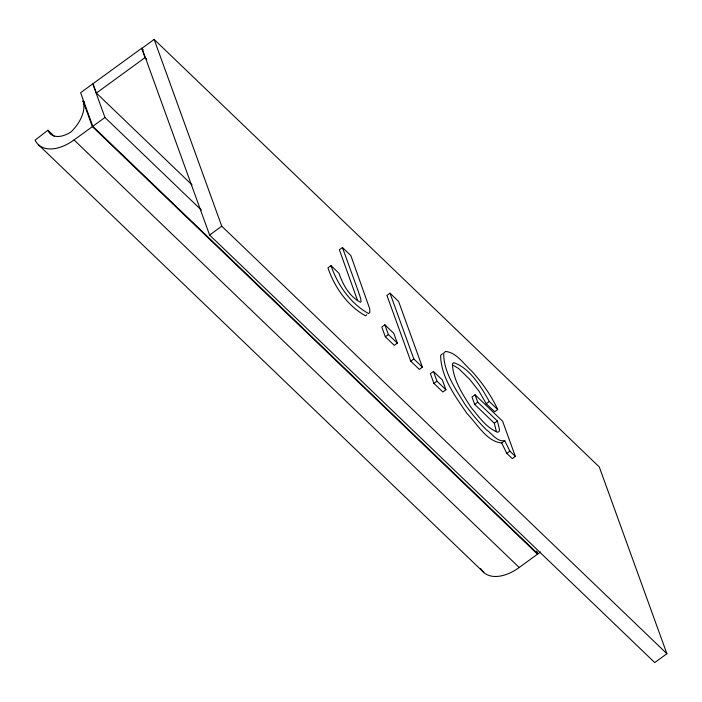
<?xml version="1.0" encoding="UTF-8"?>
<svg xmlns="http://www.w3.org/2000/svg" width="702" height="702" viewBox="0 0 702 702"><rect width="100%" height="100%" fill="white"/><g stroke="black" fill="none" stroke-linecap="round" stroke-linejoin="round"><path stroke-width="1.05" d="M442.462 353.668L440.645 355.387C440.9 377.062 455.177 396.27 467.023 413.548C476.684 423.394 486.925 441.865 501.693 442.944L504.764 440.716L509.871 451.14L515.338 456.388L512.276 458.617L506.809 453.369L501.693 442.944M366.83 314.663L365.488 315.786C347.525 305.87 334.529 287.197 327.957 267.866L331.019 265.637L339.005 273.297C342.813 284.679 349.587 296.762 360.556 302.29L361.118 301.448L360.512 298.034L358.301 291.348L342.436 247.525L339.373 249.754L357.45 300.272M47.911 130.23L35.1 140.146A39.303 23.631 -46.2 0 0 74.052 139.952L92.348 126.641L83.038 100.921A29.879 17.962 -46.2 0 1 71.121 131.836A24.465 14.707 -46.2 0 1 47.911 130.23L54.238 136.302M143.243 49.807L141.664 48.289L93.006 83.696L96.385 93.033L192.05 184.924M154.15 39.426L141.988 48.28L209.591 235.03L654.738 662.574L666.9 653.72L599.297 466.97L154.15 39.426L221.753 226.176L666.9 653.72M96.385 93.033L145.042 57.625L141.664 48.289M92.787 126.325L104.949 117.471L92.778 83.854L80.616 92.708L92.787 126.325L537.934 553.869L540.54 551.965M209.591 235.03L221.753 226.176M390.005 293.182L386.934 295.41L410.74 361.17L419.322 369.401L422.385 367.172L398.587 301.412L390.005 293.182L413.803 358.933L422.385 367.172M384.871 324.798L381.8 327.027L385.337 336.784L394.261 345.349L397.323 343.12L393.796 333.362L384.871 324.798L388.399 334.556L397.323 343.12M385.337 336.784L388.399 334.556M410.74 361.17L413.803 358.933M433.459 371.428L430.396 373.657L433.924 383.415L442.848 391.988L445.91 389.75L442.383 379.993L433.459 371.428L436.986 381.186L445.91 389.75M433.924 383.415L436.986 381.186M515.338 456.388L502.597 421.2L475.061 394.77L471.998 396.999L474.675 404.387L494.313 423.236L496.428 431.765M474.675 404.387L477.737 402.158L475.061 394.77M486.24 403.72L489.312 401.491L497.718 409.564L494.656 411.793L486.24 403.72L478.975 391.128L469.735 379.413L458.696 368.568L452.606 364.952M494.313 423.236L497.376 421.007L477.737 402.158M506.809 453.369L509.871 451.14M480.712 568.602A39.303 23.631 -46.2 0 0 519.199 567.497L537.495 554.185L536.381 551.096M504.764 440.716C497.148 442.041 492.058 433.775 486.591 429.94C478.448 422.034 471.253 413.215 464.689 403.975C455.414 388.513 443.374 371.832 443.717 353.159L445.533 351.439C456.853 352.571 463.75 364.233 471.726 371.095C482.107 382.643 491.268 395.393 497.718 409.564M145.042 57.625L146.621 59.144M342.436 247.525L350.851 255.598L369.647 308.582L369.893 312.434L368.559 313.557C350.596 303.633 337.592 284.968 331.019 265.637M104.949 117.471L201.413 210.117M83.038 100.921L84.617 102.439M92.348 126.641L537.495 554.185M74.052 139.952L519.199 567.497M38.663 144.945L483.818 572.49M489.312 401.491C481.239 387.1 469.726 367.716 453.597 362.688L452.386 364.031C453.123 379.87 462.504 394.12 470.866 407.142C478.624 416.365 486.126 427.737 497.727 432.257L499.096 431.616L499.491 429.527L497.376 421.007M537.197 551.825L537.934 553.869"/></g></svg>
